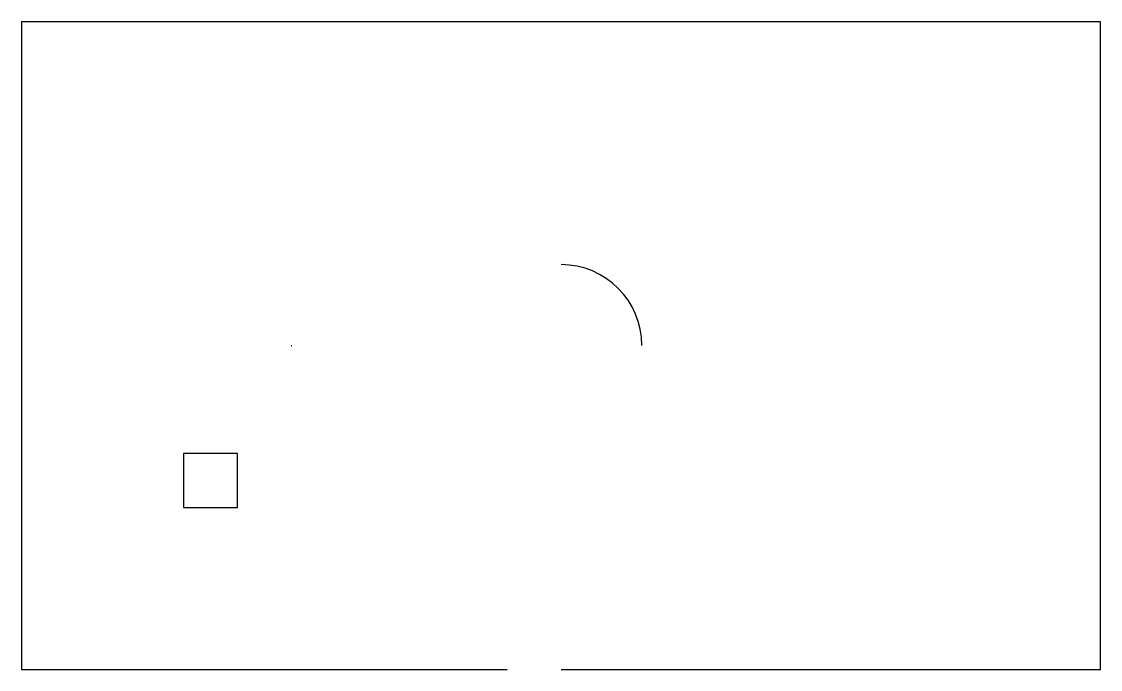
# Model space of a CAD drawing. Header units: millimetres. Extents: x 0 to 20000, y 0 to 12003.
import ezdxf

# ---------------------------------------------------------------- set-up
doc = ezdxf.new("R2010")
doc.units = ezdxf.units.MM

msp = doc.modelspace()

# ---------------------------------------------------------------- linework, layer by layer
at = {"layer": 'A-FURN'}
msp.add_lwpolyline([(3000, 3000), (4000, 3000), (4000, 4000), (3000, 4000)], close=True, dxfattribs=at)
at = {"layer": 'A-HATCH'}
msp.add_line((5000, 6000), (5008, 6000), dxfattribs=at)
at = {"layer": 'A-WALL'}
for p, q in [((0, 12003), (0, 0)), ((20000, 12000), (0, 12000)), ((20000, 0), (20000, 12000)), ((0, 0), (9000, 0)), ((0, 0), (9000, 0)), ((10000, 0), (20000, 0))]:
    msp.add_line(p, q, dxfattribs=at)
msp.add_arc((10000, 6000), 1500, 0, 90, dxfattribs=at)

doc.saveas('drawing.dxf')
